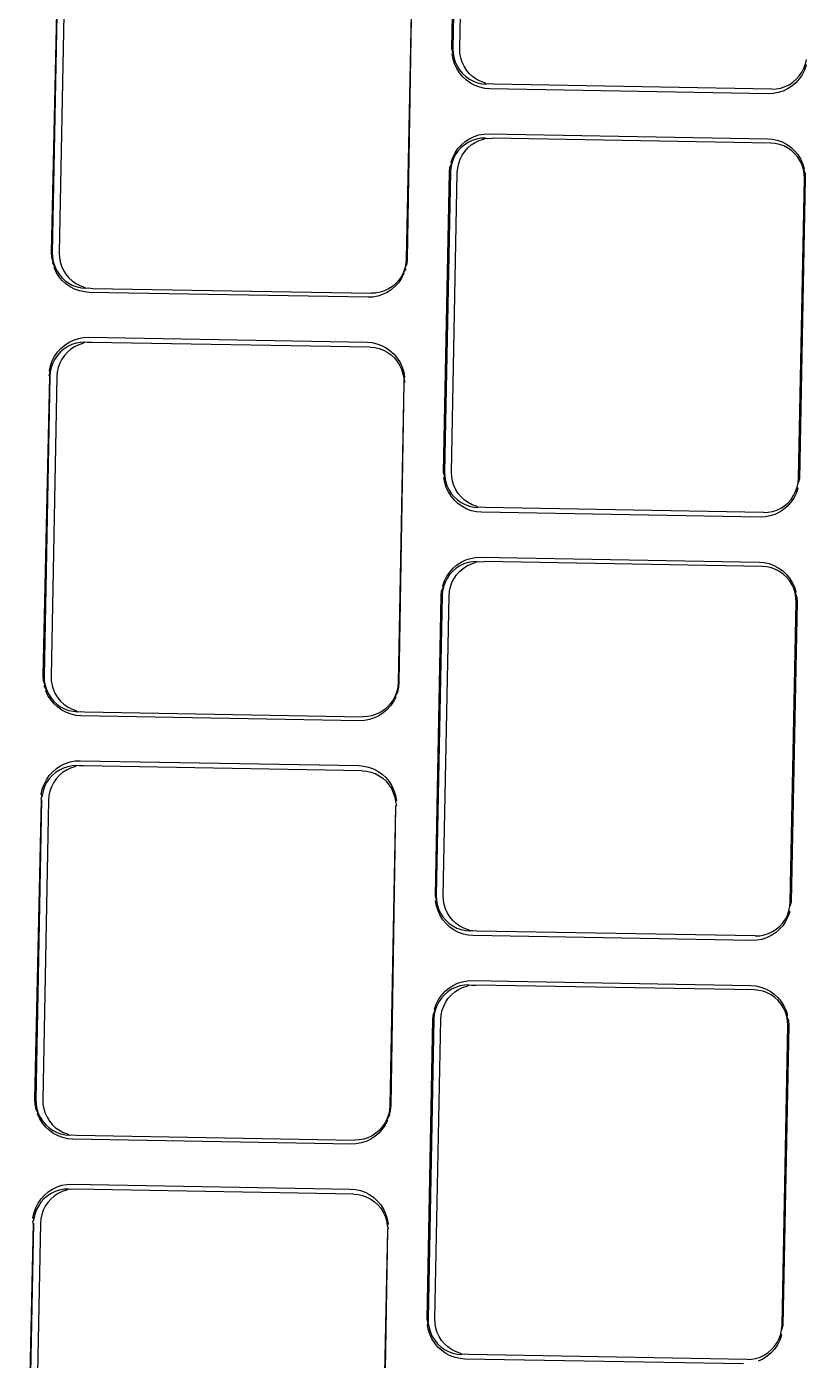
# Model space of a CAD drawing. Header units: millimetres. Extents: x 44692 to 333458, y -26854 to 14445.
# Drawn here: x 314040 to 314070.6, y -18815.2 to -18762.7 of the extents above; entities that cross this region are included whole.
import ezdxf

# ---------------------------------------------------------------- set-up
doc = ezdxf.new("R2010")
doc.units = ezdxf.units.MM
doc.header["$LTSCALE"] = 100
doc.layers.add('Muebles', color=112, linetype='Continuous')

msp = doc.modelspace()

# ---------------------------------------------------------------- linework, layer by layer
at = {"layer": 'Muebles'}
for p, q in [((314056.694, -18763.577), (314056.924, -18751.76)), ((314056.959, -18751.757), (314056.729, -18763.562)), ((314057.002, -18763.567), (314057.232, -18751.762)), ((314040.927, -18771.593), (314041.192, -18759.798)), ((314041.192, -18759.798), (314040.962, -18771.604)), ((314041.465, -18759.803), (314041.235, -18771.609)), ((314055.129, -18760.044), (314054.899, -18771.85)), ((314055.129, -18760.044), (314054.934, -18771.84)), ((314056.737, -18763.742), (314056.694, -18763.577)), ((314056.702, -18763.774), (314056.737, -18763.742)), ((314056.729, -18763.562), (314056.737, -18763.742)), ((314056.737, -18763.742), (314056.768, -18763.919)), ((314057.01, -18763.747), (314057.002, -18763.567)), ((314057.041, -18763.923), (314057.01, -18763.747)), ((314056.737, -18763.974), (314056.702, -18763.774)), ((314056.798, -18764.167), (314056.737, -18763.974)), ((314056.768, -18763.919), (314056.822, -18764.09)), ((314056.883, -18764.35), (314056.798, -18764.167)), ((314056.822, -18764.09), (314056.897, -18764.252)), ((314056.897, -18764.252), (314056.992, -18764.403)), ((314057.095, -18764.095), (314057.041, -18763.923)), ((314057.17, -18764.257), (314057.095, -18764.095)), ((314057.265, -18764.408), (314057.17, -18764.257)), ((314070.553, -18764.332), (314070.613, -18764.163)), ((314070.643, -18764.213), (314070.573, -18764.41)), ((314070.613, -18764.163), (314070.651, -18763.987)), ((314070.613, -18764.163), (314070.643, -18764.213)), ((314056.99, -18764.521), (314056.883, -18764.35)), ((314057.119, -18764.676), (314056.99, -18764.521)), ((314056.992, -18764.403), (314057.106, -18764.54)), ((314057.106, -18764.54), (314057.236, -18764.661)), ((314057.266, -18764.812), (314057.119, -18764.676)), ((314057.236, -18764.661), (314057.382, -18764.764)), ((314057.379, -18764.545), (314057.265, -18764.408)), ((314057.43, -18764.927), (314057.266, -18764.812)), ((314057.509, -18764.666), (314057.379, -18764.545)), ((314057.382, -18764.764), (314057.539, -18764.846)), ((314057.655, -18764.768), (314057.509, -18764.666)), ((314057.812, -18764.851), (314057.655, -18764.768)), ((314070.116, -18764.888), (314070.251, -18764.772)), ((314070.367, -18764.757), (314070.233, -18764.907)), ((314070.251, -18764.772), (314070.37, -18764.639)), ((314070.481, -18764.59), (314070.367, -18764.757)), ((314070.37, -18764.639), (314070.471, -18764.492)), ((314070.471, -18764.492), (314070.553, -18764.332)), ((314070.573, -18764.41), (314070.481, -18764.59)), ((314057.607, -18765.02), (314057.43, -18764.927)), ((314057.539, -18764.846), (314057.705, -18764.907)), ((314057.794, -18765.088), (314057.607, -18765.02)), ((314057.705, -18764.907), (314057.878, -18764.945)), ((314057.988, -18765.131), (314057.794, -18765.088)), ((314057.978, -18764.911), (314057.812, -18764.851)), ((314057.878, -18764.945), (314058.054, -18764.959)), ((314058.054, -18764.959), (314057.978, -18764.911)), ((314058.181, -18765.147), (314057.988, -18765.131)), ((314058.151, -18764.949), (314058.054, -18764.959)), ((314058.327, -18764.964), (314058.151, -18764.949)), ((314069.153, -18765.341), (314058.181, -18765.147)), ((314069.287, -18765.158), (314058.327, -18764.964)), ((314069.346, -18765.332), (314069.153, -18765.341)), ((314069.287, -18765.158), (314069.464, -18765.149)), ((314069.542, -18765.296), (314069.346, -18765.332)), ((314069.464, -18765.149), (314069.638, -18765.117)), ((314069.732, -18765.234), (314069.542, -18765.296)), ((314069.638, -18765.117), (314069.807, -18765.062)), ((314069.912, -18765.147), (314069.732, -18765.234)), ((314069.807, -18765.062), (314069.967, -18764.986)), ((314070.08, -18765.038), (314069.912, -18765.147)), ((314069.967, -18764.986), (314070.116, -18764.888)), ((314070.233, -18764.907), (314070.08, -18765.038)), ((314056.932, -18767.502), (314057.067, -18767.352)), ((314057.184, -18767.355), (314057.049, -18767.471)), ((314057.067, -18767.352), (314057.219, -18767.221)), ((314057.333, -18767.257), (314057.184, -18767.355)), ((314057.219, -18767.221), (314057.387, -18767.112)), ((314057.322, -18767.476), (314057.457, -18767.359)), ((314057.493, -18767.181), (314057.333, -18767.257)), ((314057.387, -18767.112), (314057.568, -18767.026)), ((314057.457, -18767.359), (314057.606, -18767.262)), ((314057.662, -18767.126), (314057.493, -18767.181)), ((314057.568, -18767.026), (314057.757, -18766.964)), ((314057.606, -18767.262), (314057.766, -18767.186)), ((314057.836, -18767.094), (314057.662, -18767.126)), ((314057.757, -18766.964), (314057.953, -18766.928)), ((314057.766, -18767.186), (314057.935, -18767.131)), ((314058.012, -18767.085), (314057.836, -18767.094)), ((314057.935, -18767.131), (314058.012, -18767.085)), ((314057.953, -18766.928), (314058.147, -18766.918)), ((314058.012, -18767.085), (314058.109, -18767.099)), ((314058.109, -18767.099), (314058.285, -18767.09)), ((314058.147, -18766.918), (314069.118, -18767.112)), ((314069.246, -18767.284), (314058.285, -18767.09)), ((314069.118, -18767.112), (314069.311, -18767.128)), ((314069.422, -18767.298), (314069.246, -18767.284)), ((314069.311, -18767.128), (314069.505, -18767.171)), ((314069.595, -18767.336), (314069.422, -18767.298)), ((314069.505, -18767.171), (314069.693, -18767.239)), ((314069.761, -18767.397), (314069.595, -18767.336)), ((314069.693, -18767.239), (314069.87, -18767.332)), ((314069.918, -18767.479), (314069.761, -18767.397)), ((314069.87, -18767.332), (314070.033, -18767.447)), ((314056.658, -18768.041), (314056.726, -18767.849)), ((314056.747, -18767.911), (314056.687, -18768.08)), ((314056.726, -18767.849), (314056.818, -18767.669)), ((314056.828, -18767.751), (314056.747, -18767.911)), ((314056.818, -18767.669), (314056.932, -18767.502)), ((314056.93, -18767.604), (314056.828, -18767.751)), ((314057.049, -18767.471), (314056.93, -18767.604)), ((314056.96, -18768.085), (314057.02, -18767.916)), ((314057.02, -18767.916), (314057.101, -18767.756)), ((314057.101, -18767.756), (314057.203, -18767.609)), ((314057.203, -18767.609), (314057.322, -18767.476)), ((314070.063, -18767.582), (314069.918, -18767.479)), ((314070.033, -18767.447), (314070.18, -18767.584)), ((314070.194, -18767.703), (314070.063, -18767.582)), ((314070.18, -18767.584), (314070.309, -18767.738)), ((314070.308, -18767.84), (314070.194, -18767.703)), ((314070.403, -18767.991), (314070.308, -18767.84)), ((314070.309, -18767.738), (314070.417, -18767.909)), ((314070.417, -18767.909), (314070.501, -18768.093)), ((314056.368, -18780.253), (314056.599, -18768.436)), ((314056.634, -18768.435), (314056.404, -18780.24)), ((314056.599, -18768.436), (314056.615, -18768.239)), ((314056.615, -18768.239), (314056.687, -18768.08)), ((314056.649, -18768.256), (314056.634, -18768.435)), ((314056.687, -18768.08), (314056.649, -18768.256)), ((314056.687, -18768.08), (314056.658, -18768.041)), ((314056.677, -18780.245), (314056.907, -18768.44)), ((314056.907, -18768.44), (314056.922, -18768.261)), ((314056.922, -18768.261), (314056.96, -18768.085)), ((314070.478, -18768.153), (314070.403, -18767.991)), ((314070.532, -18768.324), (314070.478, -18768.153)), ((314070.501, -18768.093), (314070.562, -18768.286)), ((314070.562, -18768.286), (314070.532, -18768.324)), ((314070.563, -18768.501), (314070.532, -18768.324)), ((314070.532, -18768.324), (314070.597, -18768.486)), ((314070.597, -18768.486), (314070.606, -18768.683)), ((314070.341, -18780.486), (314070.571, -18768.681)), ((314070.606, -18768.683), (314070.375, -18780.506)), ((314070.571, -18768.681), (314070.563, -18768.501)), ((314040.936, -18771.79), (314040.927, -18771.593)), ((314040.962, -18771.604), (314040.97, -18771.783)), ((314041.235, -18771.609), (314041.243, -18771.788)), ((314041.001, -18771.96), (314040.936, -18771.79)), ((314040.97, -18771.783), (314041.001, -18771.96)), ((314040.971, -18771.99), (314041.001, -18771.96)), ((314041.055, -18772.131), (314040.971, -18771.99)), ((314041.001, -18771.96), (314041.055, -18772.131)), ((314041.032, -18772.183), (314041.055, -18772.131)), ((314041.055, -18772.131), (314041.13, -18772.294)), ((314041.243, -18771.788), (314041.274, -18771.965)), ((314041.274, -18771.965), (314041.328, -18772.136)), ((314041.328, -18772.136), (314041.403, -18772.299)), ((314054.884, -18772.029), (314054.846, -18772.204)), ((314054.918, -18772.036), (314054.846, -18772.204)), ((314054.899, -18771.85), (314054.884, -18772.029)), ((314054.934, -18771.84), (314054.918, -18772.036)), ((314041.117, -18772.366), (314041.032, -18772.183)), ((314041.224, -18772.537), (314041.117, -18772.366)), ((314041.13, -18772.294), (314041.225, -18772.445)), ((314041.353, -18772.692), (314041.224, -18772.537)), ((314041.225, -18772.445), (314041.339, -18772.582)), ((314041.339, -18772.582), (314041.47, -18772.703)), ((314041.5, -18772.828), (314041.353, -18772.692)), ((314041.403, -18772.299), (314041.498, -18772.45)), ((314041.498, -18772.45), (314041.612, -18772.587)), ((314041.612, -18772.587), (314041.743, -18772.707)), ((314054.603, -18772.681), (314054.484, -18772.814)), ((314054.715, -18772.606), (314054.601, -18772.773)), ((314054.705, -18772.533), (314054.603, -18772.681)), ((314054.786, -18772.373), (314054.705, -18772.533)), ((314054.807, -18772.426), (314054.715, -18772.606)), ((314054.846, -18772.204), (314054.786, -18772.373)), ((314054.875, -18772.235), (314054.786, -18772.373)), ((314054.786, -18772.373), (314054.807, -18772.426)), ((314054.846, -18772.204), (314054.875, -18772.235)), ((314041.47, -18772.703), (314041.615, -18772.805)), ((314041.664, -18772.943), (314041.5, -18772.828)), ((314041.615, -18772.805), (314041.772, -18772.887)), ((314041.84, -18773.036), (314041.664, -18772.943)), ((314041.743, -18772.707), (314041.888, -18772.81)), ((314041.772, -18772.887), (314041.938, -18772.948)), ((314042.028, -18773.104), (314041.84, -18773.036)), ((314041.888, -18772.81), (314042.045, -18772.892)), ((314041.938, -18772.948), (314042.111, -18772.986)), ((314042.222, -18773.147), (314042.028, -18773.104)), ((314042.045, -18772.892), (314042.211, -18772.953)), ((314042.111, -18772.986), (314042.287, -18773.001)), ((314042.211, -18772.953), (314042.287, -18773.001)), ((314042.415, -18773.163), (314042.222, -18773.147)), ((314042.287, -18773.001), (314042.384, -18772.991)), ((314042.384, -18772.991), (314042.56, -18773.006)), ((314053.386, -18773.357), (314042.415, -18773.163)), ((314042.56, -18773.006), (314053.521, -18773.199)), ((314053.697, -18773.19), (314053.521, -18773.199)), ((314053.871, -18773.159), (314053.697, -18773.19)), ((314054.04, -18773.104), (314053.871, -18773.159)), ((314054.146, -18773.164), (314053.966, -18773.25)), ((314054.2, -18773.027), (314054.04, -18773.104)), ((314054.314, -18773.054), (314054.146, -18773.164)), ((314054.349, -18772.93), (314054.2, -18773.027)), ((314054.466, -18772.923), (314054.314, -18773.054)), ((314054.484, -18772.814), (314054.349, -18772.93)), ((314054.601, -18772.773), (314054.466, -18772.923)), ((314053.58, -18773.348), (314053.386, -18773.357)), ((314053.776, -18773.312), (314053.58, -18773.348)), ((314053.966, -18773.25), (314053.776, -18773.312)), ((314041.301, -18775.368), (314041.453, -18775.237)), ((314041.566, -18775.299), (314041.417, -18775.396)), ((314041.453, -18775.237), (314041.621, -18775.128)), ((314041.726, -18775.222), (314041.566, -18775.299)), ((314041.621, -18775.128), (314041.801, -18775.042)), ((314041.839, -18775.304), (314041.69, -18775.401)), ((314041.895, -18775.167), (314041.726, -18775.222)), ((314041.801, -18775.042), (314041.991, -18774.98)), ((314041.999, -18775.227), (314041.839, -18775.304)), ((314042.069, -18775.135), (314041.895, -18775.167)), ((314041.991, -18774.98), (314042.187, -18774.944)), ((314042.168, -18775.172), (314041.999, -18775.227)), ((314042.246, -18775.127), (314042.069, -18775.135)), ((314042.246, -18775.127), (314042.168, -18775.172)), ((314042.187, -18774.944), (314042.38, -18774.934)), ((314042.342, -18775.14), (314042.246, -18775.127)), ((314042.519, -18775.132), (314042.342, -18775.14)), ((314042.38, -18774.934), (314053.352, -18775.128)), ((314053.479, -18775.325), (314042.519, -18775.132)), ((314053.352, -18775.128), (314053.545, -18775.144)), ((314053.545, -18775.144), (314053.739, -18775.187)), ((314053.739, -18775.187), (314053.926, -18775.255)), ((314053.926, -18775.255), (314054.103, -18775.348)), ((314040.96, -18775.866), (314041.052, -18775.685)), ((314041.062, -18775.793), (314040.98, -18775.953)), ((314041.052, -18775.685), (314041.166, -18775.518)), ((314041.163, -18775.645), (314041.062, -18775.793)), ((314041.282, -18775.512), (314041.163, -18775.645)), ((314041.166, -18775.518), (314041.301, -18775.368)), ((314041.335, -18775.798), (314041.253, -18775.957)), ((314041.417, -18775.396), (314041.282, -18775.512)), ((314041.436, -18775.65), (314041.335, -18775.798)), ((314041.555, -18775.517), (314041.436, -18775.65)), ((314041.69, -18775.401), (314041.555, -18775.517)), ((314053.479, -18775.325), (314053.655, -18775.34)), ((314053.655, -18775.34), (314053.828, -18775.378)), ((314053.828, -18775.378), (314053.994, -18775.439)), ((314053.994, -18775.439), (314054.151, -18775.521)), ((314054.103, -18775.348), (314054.267, -18775.464)), ((314054.151, -18775.521), (314054.296, -18775.623)), ((314054.267, -18775.464), (314054.414, -18775.6)), ((314054.296, -18775.623), (314054.427, -18775.744)), ((314054.414, -18775.6), (314054.543, -18775.754)), ((314054.427, -18775.744), (314054.541, -18775.881)), ((314054.543, -18775.754), (314054.65, -18775.925)), ((314040.833, -18776.452), (314040.882, -18776.297)), ((314040.849, -18776.255), (314040.892, -18776.057)), ((314040.882, -18776.297), (314040.849, -18776.255)), ((314040.882, -18776.297), (314040.867, -18776.476)), ((314040.92, -18776.122), (314040.882, -18776.297)), ((314040.892, -18776.057), (314040.96, -18775.866)), ((314040.98, -18775.953), (314040.92, -18776.122)), ((314041.155, -18776.302), (314041.14, -18776.481)), ((314041.193, -18776.126), (314041.155, -18776.302)), ((314041.253, -18775.957), (314041.193, -18776.126)), ((314054.541, -18775.881), (314054.636, -18776.032)), ((314054.636, -18776.032), (314054.711, -18776.195)), ((314054.65, -18775.925), (314054.735, -18776.109)), ((314054.711, -18776.195), (314054.765, -18776.366)), ((314054.735, -18776.109), (314054.796, -18776.302)), ((314054.765, -18776.366), (314054.796, -18776.543)), ((314054.796, -18776.302), (314054.831, -18776.502)), ((314040.602, -18788.269), (314040.867, -18776.476)), ((314040.867, -18776.476), (314040.637, -18788.282)), ((314040.867, -18776.476), (314040.833, -18776.452)), ((314041.14, -18776.481), (314040.91, -18788.286)), ((314054.804, -18776.722), (314054.574, -18788.527)), ((314054.804, -18776.722), (314054.609, -18788.516)), ((314054.831, -18776.502), (314054.796, -18776.543)), ((314054.796, -18776.543), (314054.804, -18776.722)), ((314054.796, -18776.543), (314054.84, -18776.699)), ((314054.84, -18776.699), (314054.804, -18776.722)), ((314056.412, -18780.42), (314056.368, -18780.253)), ((314056.377, -18780.45), (314056.412, -18780.42)), ((314056.412, -18780.649), (314056.377, -18780.45)), ((314056.404, -18780.24), (314056.412, -18780.42)), ((314056.412, -18780.42), (314056.443, -18780.596)), ((314056.685, -18780.424), (314056.677, -18780.245)), ((314056.716, -18780.601), (314056.685, -18780.424)), ((314070.326, -18780.665), (314070.341, -18780.486)), ((314070.375, -18780.506), (314070.326, -18780.665)), ((314056.473, -18780.843), (314056.412, -18780.649)), ((314056.443, -18780.596), (314056.496, -18780.767)), ((314056.558, -18781.026), (314056.473, -18780.843)), ((314056.496, -18780.767), (314056.571, -18780.93)), ((314056.665, -18781.197), (314056.558, -18781.026)), ((314056.571, -18780.93), (314056.667, -18781.081)), ((314056.667, -18781.081), (314056.781, -18781.218)), ((314056.769, -18780.772), (314056.716, -18780.601)), ((314056.845, -18780.935), (314056.769, -18780.772)), ((314056.94, -18781.086), (314056.845, -18780.935)), ((314057.054, -18781.223), (314056.94, -18781.086)), ((314070.146, -18781.169), (314070.227, -18781.01)), ((314070.248, -18781.086), (314070.156, -18781.266)), ((314070.227, -18781.01), (314070.288, -18780.841)), ((314070.318, -18780.889), (314070.248, -18781.086)), ((314070.288, -18780.841), (314070.326, -18780.665)), ((314070.288, -18780.841), (314070.318, -18780.889)), ((314056.794, -18781.352), (314056.665, -18781.197)), ((314056.781, -18781.218), (314056.911, -18781.339)), ((314056.941, -18781.488), (314056.794, -18781.352)), ((314056.911, -18781.339), (314057.056, -18781.441)), ((314057.105, -18781.603), (314056.941, -18781.488)), ((314057.184, -18781.344), (314057.054, -18781.223)), ((314057.056, -18781.441), (314057.213, -18781.524)), ((314057.282, -18781.696), (314057.105, -18781.603)), ((314057.329, -18781.446), (314057.184, -18781.344)), ((314057.213, -18781.524), (314057.38, -18781.584)), ((314057.486, -18781.528), (314057.329, -18781.446)), ((314057.38, -18781.584), (314057.552, -18781.622)), ((314057.653, -18781.589), (314057.486, -18781.528)), ((314057.552, -18781.622), (314057.729, -18781.637)), ((314057.729, -18781.637), (314057.653, -18781.589)), ((314069.642, -18781.663), (314069.791, -18781.566)), ((314069.907, -18781.583), (314069.755, -18781.714)), ((314069.791, -18781.566), (314069.926, -18781.45)), ((314070.042, -18781.433), (314069.907, -18781.583)), ((314069.926, -18781.45), (314070.045, -18781.317)), ((314070.156, -18781.266), (314070.042, -18781.433)), ((314070.045, -18781.317), (314070.146, -18781.169)), ((314057.469, -18781.764), (314057.282, -18781.696)), ((314057.663, -18781.807), (314057.469, -18781.764)), ((314057.856, -18781.823), (314057.663, -18781.807)), ((314057.826, -18781.627), (314057.729, -18781.637)), ((314058.002, -18781.642), (314057.826, -18781.627)), ((314068.828, -18782.017), (314057.856, -18781.823)), ((314068.962, -18781.835), (314058.002, -18781.642)), ((314069.021, -18782.007), (314068.828, -18782.017)), ((314068.962, -18781.835), (314069.139, -18781.827)), ((314069.217, -18781.971), (314069.021, -18782.007)), ((314069.139, -18781.827), (314069.313, -18781.795)), ((314069.407, -18781.91), (314069.217, -18781.971)), ((314069.313, -18781.795), (314069.481, -18781.74)), ((314069.587, -18781.823), (314069.407, -18781.91)), ((314069.481, -18781.74), (314069.642, -18781.663)), ((314069.755, -18781.714), (314069.587, -18781.823)), ((314057.062, -18783.788), (314057.242, -18783.701)), ((314057.242, -18783.701), (314057.432, -18783.64)), ((314057.432, -18783.64), (314057.628, -18783.604)), ((314057.628, -18783.604), (314057.822, -18783.594)), ((314057.822, -18783.594), (314068.793, -18783.788)), ((314056.493, -18784.345), (314056.607, -18784.178)), ((314056.724, -18784.148), (314056.604, -18784.281)), ((314056.607, -18784.178), (314056.742, -18784.028)), ((314056.859, -18784.032), (314056.724, -18784.148)), ((314056.742, -18784.028), (314056.894, -18783.897)), ((314057.008, -18783.935), (314056.859, -18784.032)), ((314056.877, -18784.286), (314056.997, -18784.153)), ((314056.894, -18783.897), (314057.062, -18783.788)), ((314056.997, -18784.153), (314057.132, -18784.037)), ((314057.168, -18783.859), (314057.008, -18783.935)), ((314057.132, -18784.037), (314057.281, -18783.94)), ((314057.336, -18783.804), (314057.168, -18783.859)), ((314057.281, -18783.94), (314057.441, -18783.863)), ((314057.511, -18783.772), (314057.336, -18783.804)), ((314057.441, -18783.863), (314057.61, -18783.809)), ((314057.687, -18783.763), (314057.511, -18783.772)), ((314057.61, -18783.809), (314057.687, -18783.763)), ((314057.687, -18783.763), (314057.784, -18783.777)), ((314057.784, -18783.777), (314057.96, -18783.768)), ((314068.921, -18783.961), (314057.96, -18783.768)), ((314068.793, -18783.788), (314068.986, -18783.804)), ((314069.097, -18783.976), (314068.921, -18783.961)), ((314068.986, -18783.804), (314069.18, -18783.847)), ((314069.27, -18784.014), (314069.097, -18783.976)), ((314069.18, -18783.847), (314069.368, -18783.915)), ((314069.436, -18784.075), (314069.27, -18784.014)), ((314069.368, -18783.915), (314069.544, -18784.008)), ((314069.593, -18784.157), (314069.436, -18784.075)), ((314069.544, -18784.008), (314069.708, -18784.123)), ((314069.738, -18784.26), (314069.593, -18784.157)), ((314069.708, -18784.123), (314069.855, -18784.26)), ((314056.29, -18784.915), (314056.362, -18784.758)), ((314056.362, -18784.758), (314056.324, -18784.933)), ((314056.333, -18784.717), (314056.401, -18784.525)), ((314056.362, -18784.758), (314056.333, -18784.717)), ((314056.422, -18784.589), (314056.362, -18784.758)), ((314056.401, -18784.525), (314056.493, -18784.345)), ((314056.503, -18784.429), (314056.422, -18784.589)), ((314056.604, -18784.281), (314056.503, -18784.429)), ((314056.597, -18784.938), (314056.635, -18784.763)), ((314056.635, -18784.763), (314056.695, -18784.594)), ((314056.695, -18784.594), (314056.776, -18784.434)), ((314056.776, -18784.434), (314056.877, -18784.286)), ((314069.869, -18784.38), (314069.738, -18784.26)), ((314069.855, -18784.26), (314069.984, -18784.414)), ((314069.983, -18784.517), (314069.869, -18784.38)), ((314070.078, -18784.669), (314069.983, -18784.517)), ((314069.984, -18784.414), (314070.091, -18784.585)), ((314070.153, -18784.831), (314070.078, -18784.669)), ((314070.091, -18784.585), (314070.176, -18784.768)), ((314070.176, -18784.768), (314070.237, -18784.962)), ((314056.043, -18796.929), (314056.274, -18785.112)), ((314056.309, -18785.113), (314056.079, -18796.918)), ((314056.274, -18785.112), (314056.29, -18784.915)), ((314056.324, -18784.933), (314056.309, -18785.113)), ((314056.352, -18796.923), (314056.582, -18785.117)), ((314056.582, -18785.117), (314056.597, -18784.938)), ((314070.207, -18785.002), (314070.153, -18784.831)), ((314070.237, -18784.962), (314070.207, -18785.002)), ((314070.238, -18785.179), (314070.207, -18785.002)), ((314070.207, -18785.002), (314070.272, -18785.162)), ((314070.246, -18785.358), (314070.238, -18785.179)), ((314070.272, -18785.162), (314070.281, -18785.359)), ((314070.016, -18797.164), (314070.246, -18785.358)), ((314070.281, -18785.359), (314070.05, -18797.182)), ((314040.611, -18788.466), (314040.602, -18788.269)), ((314040.637, -18788.282), (314040.645, -18788.461)), ((314040.91, -18788.286), (314040.918, -18788.466)), ((314040.676, -18788.638), (314040.611, -18788.466)), ((314040.645, -18788.461), (314040.676, -18788.638)), ((314040.646, -18788.666), (314040.676, -18788.638)), ((314040.73, -18788.809), (314040.646, -18788.666)), ((314040.676, -18788.638), (314040.73, -18788.809)), ((314040.707, -18788.859), (314040.73, -18788.809)), ((314040.791, -18789.042), (314040.707, -18788.859)), ((314040.73, -18788.809), (314040.805, -18788.971)), ((314040.805, -18788.971), (314040.9, -18789.123)), ((314040.918, -18788.466), (314040.949, -18788.643)), ((314040.949, -18788.643), (314041.003, -18788.814)), ((314041.003, -18788.814), (314041.078, -18788.976)), ((314041.078, -18788.976), (314041.173, -18789.127)), ((314054.521, -18788.882), (314054.461, -18789.051)), ((314054.55, -18788.911), (314054.461, -18789.051)), ((314054.559, -18788.707), (314054.521, -18788.882)), ((314054.593, -18788.712), (314054.55, -18788.911)), ((314054.574, -18788.527), (314054.559, -18788.707)), ((314054.609, -18788.516), (314054.593, -18788.712)), ((314040.899, -18789.213), (314040.791, -18789.042)), ((314041.028, -18789.368), (314040.899, -18789.213)), ((314040.9, -18789.123), (314041.014, -18789.26)), ((314041.014, -18789.26), (314041.145, -18789.38)), ((314041.175, -18789.504), (314041.028, -18789.368)), ((314041.145, -18789.38), (314041.29, -18789.483)), ((314041.173, -18789.127), (314041.287, -18789.264)), ((314041.338, -18789.619), (314041.175, -18789.504)), ((314041.287, -18789.264), (314041.418, -18789.385)), ((314041.29, -18789.483), (314041.447, -18789.565)), ((314041.418, -18789.385), (314041.563, -18789.488)), ((314041.563, -18789.488), (314041.72, -18789.57)), ((314054.159, -18789.492), (314054.024, -18789.608)), ((314054.276, -18789.449), (314054.141, -18789.599)), ((314054.278, -18789.359), (314054.159, -18789.492)), ((314054.39, -18789.282), (314054.276, -18789.449)), ((314054.379, -18789.211), (314054.278, -18789.359)), ((314054.461, -18789.051), (314054.379, -18789.211)), ((314054.482, -18789.102), (314054.39, -18789.282)), ((314054.461, -18789.051), (314054.482, -18789.102)), ((314041.515, -18789.712), (314041.338, -18789.619)), ((314041.447, -18789.565), (314041.613, -18789.626)), ((314041.703, -18789.78), (314041.515, -18789.712)), ((314041.613, -18789.626), (314041.786, -18789.664)), ((314041.897, -18789.823), (314041.703, -18789.78)), ((314041.72, -18789.57), (314041.886, -18789.631)), ((314041.786, -18789.664), (314041.962, -18789.679)), ((314041.886, -18789.631), (314041.962, -18789.679)), ((314042.09, -18789.839), (314041.897, -18789.823)), ((314041.962, -18789.679), (314042.059, -18789.669)), ((314042.059, -18789.669), (314042.235, -18789.684)), ((314053.061, -18790.033), (314042.09, -18789.839)), ((314042.235, -18789.684), (314053.195, -18789.877)), ((314053.255, -18790.024), (314053.061, -18790.033)), ((314053.372, -18789.868), (314053.195, -18789.877)), ((314053.451, -18789.987), (314053.255, -18790.024)), ((314053.546, -18789.836), (314053.372, -18789.868)), ((314053.64, -18789.926), (314053.451, -18789.987)), ((314053.715, -18789.781), (314053.546, -18789.836)), ((314053.821, -18789.839), (314053.64, -18789.926)), ((314053.875, -18789.705), (314053.715, -18789.781)), ((314053.989, -18789.73), (314053.821, -18789.839)), ((314054.024, -18789.608), (314053.875, -18789.705)), ((314054.141, -18789.599), (314053.989, -18789.73)), ((314040.841, -18792.194), (314040.976, -18792.044)), ((314041.092, -18792.074), (314040.957, -18792.19)), ((314040.976, -18792.044), (314041.128, -18791.913)), ((314041.241, -18791.977), (314041.092, -18792.074)), ((314041.128, -18791.913), (314041.296, -18791.804)), ((314041.365, -18792.079), (314041.23, -18792.195)), ((314041.401, -18791.9), (314041.241, -18791.977)), ((314041.296, -18791.804), (314041.476, -18791.718)), ((314041.514, -18791.981), (314041.365, -18792.079)), ((314041.57, -18791.845), (314041.401, -18791.9)), ((314041.476, -18791.718), (314041.666, -18791.656)), ((314041.674, -18791.905), (314041.514, -18791.981)), ((314041.744, -18791.813), (314041.57, -18791.845)), ((314041.666, -18791.656), (314041.862, -18791.62)), ((314041.843, -18791.85), (314041.674, -18791.905)), ((314041.921, -18791.805), (314041.744, -18791.813)), ((314041.921, -18791.805), (314041.843, -18791.85)), ((314041.862, -18791.62), (314042.055, -18791.61)), ((314042.017, -18791.818), (314041.921, -18791.805)), ((314042.194, -18791.809), (314042.017, -18791.818)), ((314042.055, -18791.61), (314053.027, -18791.804)), ((314053.154, -18792.003), (314042.194, -18791.809)), ((314053.027, -18791.804), (314053.22, -18791.82)), ((314053.154, -18792.003), (314053.33, -18792.018)), ((314053.22, -18791.82), (314053.414, -18791.863)), ((314053.33, -18792.018), (314053.503, -18792.056)), ((314053.414, -18791.863), (314053.601, -18791.931)), ((314053.503, -18792.056), (314053.669, -18792.116)), ((314053.601, -18791.931), (314053.778, -18792.024)), ((314053.669, -18792.116), (314053.826, -18792.199)), ((314053.778, -18792.024), (314053.942, -18792.139)), ((314040.567, -18792.733), (314040.635, -18792.541)), ((314040.655, -18792.63), (314040.595, -18792.799)), ((314040.635, -18792.541), (314040.727, -18792.361)), ((314040.737, -18792.471), (314040.655, -18792.63)), ((314040.727, -18792.361), (314040.841, -18792.194)), ((314040.838, -18792.323), (314040.737, -18792.471)), ((314040.957, -18792.19), (314040.838, -18792.323)), ((314040.928, -18792.635), (314040.868, -18792.804)), ((314041.01, -18792.475), (314040.928, -18792.635)), ((314041.111, -18792.328), (314041.01, -18792.475)), ((314041.23, -18792.195), (314041.111, -18792.328)), ((314053.826, -18792.199), (314053.971, -18792.301)), ((314053.942, -18792.139), (314054.089, -18792.276)), ((314053.971, -18792.301), (314054.102, -18792.422)), ((314054.089, -18792.276), (314054.218, -18792.43)), ((314054.102, -18792.422), (314054.216, -18792.559)), ((314054.216, -18792.559), (314054.311, -18792.71)), ((314054.218, -18792.43), (314054.325, -18792.601)), ((314054.325, -18792.601), (314054.41, -18792.784)), ((314040.277, -18804.945), (314040.542, -18793.154)), ((314040.542, -18793.154), (314040.312, -18804.959)), ((314040.557, -18792.975), (314040.508, -18793.128)), ((314040.508, -18793.128), (314040.542, -18793.154)), ((314040.524, -18792.931), (314040.567, -18792.733)), ((314040.557, -18792.975), (314040.524, -18792.931)), ((314040.595, -18792.799), (314040.557, -18792.975)), ((314040.815, -18793.159), (314040.585, -18804.964)), ((314040.83, -18792.98), (314040.815, -18793.159)), ((314040.868, -18792.804), (314040.83, -18792.98)), ((314054.311, -18792.71), (314054.386, -18792.873)), ((314054.386, -18792.873), (314054.44, -18793.044)), ((314054.41, -18792.784), (314054.471, -18792.978)), ((314054.44, -18793.044), (314054.471, -18793.22)), ((314054.471, -18792.978), (314054.506, -18793.178)), ((314054.506, -18793.178), (314054.471, -18793.22)), ((314054.479, -18793.4), (314054.249, -18805.205)), ((314054.479, -18793.4), (314054.284, -18805.192)), ((314054.471, -18793.22), (314054.514, -18793.375)), ((314054.514, -18793.375), (314054.479, -18793.4)), ((314056.087, -18797.097), (314056.043, -18796.929)), ((314056.052, -18797.126), (314056.087, -18797.097)), ((314056.087, -18797.325), (314056.052, -18797.126)), ((314056.079, -18796.918), (314056.087, -18797.097)), ((314056.087, -18797.097), (314056.118, -18797.274)), ((314056.148, -18797.519), (314056.087, -18797.325)), ((314056.118, -18797.274), (314056.171, -18797.445)), ((314056.36, -18797.102), (314056.352, -18796.923)), ((314056.391, -18797.279), (314056.36, -18797.102)), ((314056.444, -18797.45), (314056.391, -18797.279)), ((314069.963, -18797.518), (314070, -18797.343)), ((314070, -18797.343), (314070.016, -18797.164)), ((314070.05, -18797.182), (314070, -18797.343)), ((314056.233, -18797.702), (314056.148, -18797.519)), ((314056.171, -18797.445), (314056.246, -18797.608)), ((314056.34, -18797.873), (314056.233, -18797.702)), ((314056.246, -18797.608), (314056.342, -18797.759)), ((314056.469, -18798.028), (314056.34, -18797.873)), ((314056.342, -18797.759), (314056.456, -18797.896)), ((314056.519, -18797.613), (314056.444, -18797.45)), ((314056.456, -18797.896), (314056.586, -18798.017)), ((314056.615, -18797.764), (314056.519, -18797.613)), ((314056.729, -18797.901), (314056.615, -18797.764)), ((314056.859, -18798.022), (314056.729, -18797.901)), ((314069.72, -18797.995), (314069.821, -18797.847)), ((314069.821, -18797.847), (314069.902, -18797.687)), ((314069.923, -18797.762), (314069.831, -18797.942)), ((314069.902, -18797.687), (314069.963, -18797.518)), ((314069.993, -18797.565), (314069.923, -18797.762)), ((314069.963, -18797.518), (314069.993, -18797.565)), ((314056.616, -18798.164), (314056.469, -18798.028)), ((314056.586, -18798.017), (314056.731, -18798.119)), ((314056.78, -18798.279), (314056.616, -18798.164)), ((314056.731, -18798.119), (314056.888, -18798.201)), ((314056.957, -18798.372), (314056.78, -18798.279)), ((314057.004, -18798.124), (314056.859, -18798.022)), ((314056.888, -18798.201), (314057.055, -18798.262)), ((314057.144, -18798.44), (314056.957, -18798.372)), ((314057.161, -18798.206), (314057.004, -18798.124)), ((314057.055, -18798.262), (314057.227, -18798.3)), ((314057.328, -18798.267), (314057.161, -18798.206)), ((314057.227, -18798.3), (314057.404, -18798.315)), ((314057.404, -18798.315), (314057.328, -18798.267)), ((314057.5, -18798.305), (314057.404, -18798.315)), ((314057.677, -18798.32), (314057.5, -18798.305)), ((314068.637, -18798.513), (314057.677, -18798.32)), ((314068.988, -18798.473), (314069.156, -18798.418)), ((314069.156, -18798.418), (314069.316, -18798.341)), ((314069.43, -18798.39), (314069.262, -18798.499)), ((314069.316, -18798.341), (314069.465, -18798.244)), ((314069.582, -18798.259), (314069.43, -18798.39)), ((314069.465, -18798.244), (314069.601, -18798.128)), ((314069.717, -18798.109), (314069.582, -18798.259)), ((314069.601, -18798.128), (314069.72, -18797.995)), ((314069.831, -18797.942), (314069.717, -18798.109)), ((314057.338, -18798.483), (314057.144, -18798.44)), ((314057.531, -18798.499), (314057.338, -18798.483)), ((314068.503, -18798.693), (314057.531, -18798.499)), ((314068.696, -18798.683), (314068.503, -18798.693)), ((314068.637, -18798.513), (314068.814, -18798.505)), ((314068.892, -18798.647), (314068.696, -18798.683)), ((314068.814, -18798.505), (314068.988, -18798.473)), ((314069.082, -18798.586), (314068.892, -18798.647)), ((314069.262, -18798.499), (314069.082, -18798.586)), ((314056.569, -18800.573), (314056.737, -18800.464)), ((314056.737, -18800.464), (314056.917, -18800.377)), ((314057.011, -18800.482), (314056.843, -18800.536)), ((314056.917, -18800.377), (314057.107, -18800.316)), ((314057.186, -18800.45), (314057.011, -18800.482)), ((314057.107, -18800.316), (314057.303, -18800.28)), ((314057.116, -18800.541), (314057.284, -18800.486)), ((314057.362, -18800.441), (314057.186, -18800.45)), ((314057.284, -18800.486), (314057.362, -18800.441)), ((314057.303, -18800.28), (314057.497, -18800.27)), ((314057.362, -18800.441), (314057.459, -18800.454)), ((314057.459, -18800.454), (314057.635, -18800.446)), ((314057.497, -18800.27), (314068.468, -18800.464)), ((314068.596, -18800.639), (314057.635, -18800.446)), ((314068.468, -18800.464), (314068.661, -18800.48)), ((314068.661, -18800.48), (314068.855, -18800.523)), ((314068.855, -18800.523), (314069.043, -18800.591)), ((314056.076, -18801.201), (314056.168, -18801.021)), ((314056.168, -18801.021), (314056.282, -18800.854)), ((314056.279, -18800.959), (314056.178, -18801.107)), ((314056.399, -18800.826), (314056.279, -18800.959)), ((314056.282, -18800.854), (314056.417, -18800.704)), ((314056.534, -18800.71), (314056.399, -18800.826)), ((314056.417, -18800.704), (314056.569, -18800.573)), ((314056.451, -18801.112), (314056.552, -18800.964)), ((314056.683, -18800.613), (314056.534, -18800.71)), ((314056.552, -18800.964), (314056.672, -18800.831)), ((314056.672, -18800.831), (314056.807, -18800.715)), ((314056.843, -18800.536), (314056.683, -18800.613)), ((314056.807, -18800.715), (314056.956, -18800.618)), ((314056.956, -18800.618), (314057.116, -18800.541)), ((314068.772, -18800.654), (314068.596, -18800.639)), ((314068.945, -18800.692), (314068.772, -18800.654)), ((314069.111, -18800.753), (314068.945, -18800.692)), ((314069.043, -18800.591), (314069.219, -18800.684)), ((314069.268, -18800.835), (314069.111, -18800.753)), ((314069.219, -18800.684), (314069.383, -18800.799)), ((314069.413, -18800.937), (314069.268, -18800.835)), ((314069.383, -18800.799), (314069.53, -18800.936)), ((314069.544, -18801.058), (314069.413, -18800.937)), ((314069.53, -18800.936), (314069.659, -18801.09)), ((314069.658, -18801.195), (314069.544, -18801.058)), ((314055.965, -18801.591), (314056.037, -18801.436)), ((314056.037, -18801.436), (314055.999, -18801.611)), ((314056.008, -18801.392), (314056.076, -18801.201)), ((314056.037, -18801.436), (314056.008, -18801.392)), ((314056.097, -18801.267), (314056.037, -18801.436)), ((314056.178, -18801.107), (314056.097, -18801.267)), ((314056.272, -18801.616), (314056.31, -18801.44)), ((314056.31, -18801.44), (314056.37, -18801.271)), ((314056.37, -18801.271), (314056.451, -18801.112)), ((314069.753, -18801.346), (314069.658, -18801.195)), ((314069.659, -18801.09), (314069.766, -18801.261)), ((314069.828, -18801.509), (314069.753, -18801.346)), ((314069.766, -18801.261), (314069.851, -18801.444)), ((314069.881, -18801.68), (314069.828, -18801.509)), ((314069.851, -18801.444), (314069.912, -18801.638)), ((314055.718, -18813.605), (314055.949, -18801.787)), ((314055.984, -18801.79), (314055.754, -18813.596)), ((314055.949, -18801.787), (314055.965, -18801.591)), ((314055.999, -18801.611), (314055.984, -18801.79)), ((314056.027, -18813.6), (314056.257, -18801.795)), ((314056.257, -18801.795), (314056.272, -18801.616)), ((314069.69, -18813.842), (314069.921, -18802.036)), ((314069.956, -18802.035), (314069.725, -18813.858)), ((314069.912, -18801.638), (314069.881, -18801.68)), ((314069.912, -18801.857), (314069.881, -18801.68)), ((314069.881, -18801.68), (314069.947, -18801.838)), ((314069.921, -18802.036), (314069.912, -18801.857)), ((314069.947, -18801.838), (314069.956, -18802.035)), ((314040.286, -18805.142), (314040.277, -18804.945)), ((314040.321, -18805.341), (314040.286, -18805.142)), ((314040.312, -18804.959), (314040.32, -18805.139)), ((314040.32, -18805.139), (314040.351, -18805.316)), ((314040.585, -18804.964), (314040.593, -18805.144)), ((314040.593, -18805.144), (314040.624, -18805.32)), ((314054.249, -18805.205), (314054.234, -18805.384)), ((314054.284, -18805.192), (314054.268, -18805.388)), ((314040.405, -18805.487), (314040.321, -18805.341)), ((314040.351, -18805.316), (314040.405, -18805.487)), ((314040.382, -18805.535), (314040.405, -18805.487)), ((314040.466, -18805.718), (314040.382, -18805.535)), ((314040.405, -18805.487), (314040.48, -18805.649)), ((314040.574, -18805.889), (314040.466, -18805.718)), ((314040.48, -18805.649), (314040.575, -18805.8)), ((314040.624, -18805.32), (314040.678, -18805.492)), ((314040.678, -18805.492), (314040.753, -18805.654)), ((314040.753, -18805.654), (314040.848, -18805.805)), ((314054.136, -18805.729), (314054.054, -18805.889)), ((314054.157, -18805.778), (314054.065, -18805.958)), ((314054.196, -18805.56), (314054.136, -18805.729)), ((314054.225, -18805.587), (314054.136, -18805.729)), ((314054.136, -18805.729), (314054.157, -18805.778)), ((314054.234, -18805.384), (314054.196, -18805.56)), ((314054.268, -18805.388), (314054.225, -18805.587)), ((314040.703, -18806.044), (314040.574, -18805.889)), ((314040.575, -18805.8), (314040.689, -18805.937)), ((314040.689, -18805.937), (314040.82, -18806.058)), ((314040.85, -18806.18), (314040.703, -18806.044)), ((314040.82, -18806.058), (314040.965, -18806.161)), ((314040.848, -18805.805), (314040.962, -18805.942)), ((314041.013, -18806.295), (314040.85, -18806.18)), ((314040.962, -18805.942), (314041.093, -18806.063)), ((314040.965, -18806.161), (314041.122, -18806.243)), ((314041.19, -18806.388), (314041.013, -18806.295)), ((314041.093, -18806.063), (314041.238, -18806.165)), ((314041.122, -18806.243), (314041.288, -18806.304)), ((314041.238, -18806.165), (314041.395, -18806.248)), ((314041.288, -18806.304), (314041.461, -18806.342)), ((314041.395, -18806.248), (314041.561, -18806.308)), ((314041.561, -18806.308), (314041.637, -18806.356)), ((314053.699, -18806.285), (314053.55, -18806.383)), ((314053.816, -18806.275), (314053.664, -18806.406)), ((314053.834, -18806.169), (314053.699, -18806.285)), ((314053.951, -18806.125), (314053.816, -18806.275)), ((314053.953, -18806.036), (314053.834, -18806.169)), ((314054.065, -18805.958), (314053.951, -18806.125)), ((314054.054, -18805.889), (314053.953, -18806.036)), ((314041.378, -18806.456), (314041.19, -18806.388)), ((314041.572, -18806.499), (314041.378, -18806.456)), ((314041.461, -18806.342), (314041.637, -18806.356)), ((314041.765, -18806.515), (314041.572, -18806.499)), ((314041.637, -18806.356), (314041.734, -18806.346)), ((314041.734, -18806.346), (314041.91, -18806.361)), ((314052.736, -18806.709), (314041.765, -18806.515)), ((314041.91, -18806.361), (314052.87, -18806.555)), ((314052.93, -18806.699), (314052.736, -18806.709)), ((314053.047, -18806.546), (314052.87, -18806.555)), ((314053.126, -18806.663), (314052.93, -18806.699)), ((314053.221, -18806.514), (314053.047, -18806.546)), ((314053.315, -18806.602), (314053.126, -18806.663)), ((314053.39, -18806.459), (314053.221, -18806.514)), ((314053.496, -18806.515), (314053.315, -18806.602)), ((314053.55, -18806.383), (314053.39, -18806.459)), ((314053.664, -18806.406), (314053.496, -18806.515)), ((314040.971, -18808.48), (314041.151, -18808.393)), ((314041.151, -18808.393), (314041.341, -18808.332)), ((314041.341, -18808.332), (314041.537, -18808.296)), ((314041.537, -18808.296), (314041.73, -18808.286)), ((314041.73, -18808.286), (314052.702, -18808.48)), ((314040.402, -18809.037), (314040.516, -18808.87)), ((314040.632, -18808.868), (314040.513, -18809.001)), ((314040.516, -18808.87), (314040.65, -18808.72)), ((314040.767, -18808.752), (314040.632, -18808.868)), ((314040.65, -18808.72), (314040.803, -18808.589)), ((314040.916, -18808.654), (314040.767, -18808.752)), ((314040.905, -18808.873), (314040.786, -18809.006)), ((314040.803, -18808.589), (314040.971, -18808.48)), ((314041.04, -18808.756), (314040.905, -18808.873)), ((314041.076, -18808.578), (314040.916, -18808.654)), ((314041.189, -18808.659), (314041.04, -18808.756)), ((314041.245, -18808.523), (314041.076, -18808.578)), ((314041.349, -18808.583), (314041.189, -18808.659)), ((314041.419, -18808.491), (314041.245, -18808.523)), ((314041.518, -18808.528), (314041.349, -18808.583)), ((314041.595, -18808.482), (314041.419, -18808.491)), ((314041.595, -18808.482), (314041.518, -18808.528)), ((314041.692, -18808.496), (314041.595, -18808.482)), ((314041.869, -18808.487), (314041.692, -18808.496)), ((314052.829, -18808.681), (314041.869, -18808.487)), ((314052.702, -18808.48), (314052.895, -18808.496)), ((314052.829, -18808.681), (314053.005, -18808.695)), ((314052.895, -18808.496), (314053.089, -18808.539)), ((314053.005, -18808.695), (314053.178, -18808.734)), ((314053.089, -18808.539), (314053.276, -18808.607)), ((314053.178, -18808.734), (314053.344, -18808.794)), ((314053.276, -18808.607), (314053.453, -18808.7)), ((314053.344, -18808.794), (314053.501, -18808.876)), ((314053.453, -18808.7), (314053.617, -18808.815)), ((314053.501, -18808.876), (314053.646, -18808.979)), ((314053.617, -18808.815), (314053.764, -18808.952)), ((314040.199, -18809.607), (314040.242, -18809.408)), ((314040.242, -18809.408), (314040.31, -18809.217)), ((314040.33, -18809.308), (314040.27, -18809.477)), ((314040.31, -18809.217), (314040.402, -18809.037)), ((314040.411, -18809.148), (314040.33, -18809.308)), ((314040.513, -18809.001), (314040.411, -18809.148)), ((314040.603, -18809.313), (314040.543, -18809.482)), ((314040.685, -18809.153), (314040.603, -18809.313)), ((314040.786, -18809.006), (314040.685, -18809.153)), ((314053.646, -18808.979), (314053.777, -18809.1)), ((314053.764, -18808.952), (314053.893, -18809.106)), ((314053.777, -18809.1), (314053.891, -18809.237)), ((314053.891, -18809.237), (314053.986, -18809.388)), ((314053.893, -18809.106), (314054, -18809.277)), ((314053.986, -18809.388), (314054.061, -18809.55)), ((314054, -18809.277), (314054.085, -18809.46)), ((314054.085, -18809.46), (314054.145, -18809.654)), ((314039.952, -18821.621), (314040.217, -18809.832)), ((314040.217, -18809.832), (314039.987, -18821.637)), ((314040.232, -18809.653), (314040.183, -18809.803)), ((314040.183, -18809.803), (314040.217, -18809.832)), ((314040.232, -18809.653), (314040.199, -18809.607)), ((314040.27, -18809.477), (314040.232, -18809.653)), ((314040.49, -18809.837), (314040.26, -18821.642)), ((314040.505, -18809.658), (314040.49, -18809.837)), ((314040.543, -18809.482), (314040.505, -18809.658)), ((314054.061, -18809.55), (314054.115, -18809.721)), ((314054.115, -18809.721), (314054.146, -18809.898)), ((314054.145, -18809.654), (314054.181, -18809.854)), ((314054.181, -18809.854), (314054.146, -18809.898)), ((314054.146, -18809.898), (314054.189, -18810.051)), ((314054.154, -18810.078), (314053.924, -18821.883)), ((314054.154, -18810.078), (314053.959, -18821.868)), ((314054.189, -18810.051), (314054.154, -18810.078)), ((314055.762, -18813.775), (314055.718, -18813.605)), ((314055.754, -18813.596), (314055.762, -18813.775)), ((314056.035, -18813.78), (314056.027, -18813.6)), ((314055.727, -18813.802), (314055.762, -18813.775)), ((314055.762, -18814.001), (314055.727, -18813.802)), ((314055.762, -18813.775), (314055.793, -18813.952)), ((314055.823, -18814.195), (314055.762, -18814.001)), ((314055.793, -18813.952), (314055.846, -18814.123)), ((314055.846, -18814.123), (314055.921, -18814.285)), ((314056.066, -18813.957), (314056.035, -18813.78)), ((314056.119, -18814.128), (314056.066, -18813.957)), ((314056.194, -18814.29), (314056.119, -18814.128)), ((314069.637, -18814.196), (314069.675, -18814.021)), ((314069.675, -18814.021), (314069.69, -18813.842)), ((314069.725, -18813.858), (314069.675, -18814.021)), ((314055.908, -18814.378), (314055.823, -18814.195)), ((314056.015, -18814.549), (314055.908, -18814.378)), ((314055.921, -18814.285), (314056.017, -18814.437)), ((314056.144, -18814.704), (314056.015, -18814.549)), ((314056.017, -18814.437), (314056.131, -18814.574)), ((314056.131, -18814.574), (314056.261, -18814.694)), ((314056.291, -18814.84), (314056.144, -18814.704)), ((314056.29, -18814.441), (314056.194, -18814.29)), ((314056.261, -18814.694), (314056.406, -18814.797)), ((314056.404, -18814.579), (314056.29, -18814.441)), ((314056.534, -18814.699), (314056.404, -18814.579)), ((314056.679, -18814.802), (314056.534, -18814.699)), ((314069.276, -18814.806), (314069.395, -18814.673)), ((314069.506, -18814.618), (314069.392, -18814.785)), ((314069.395, -18814.673), (314069.496, -18814.525)), ((314069.496, -18814.525), (314069.577, -18814.365)), ((314069.598, -18814.438), (314069.506, -18814.618)), ((314069.577, -18814.365), (314069.637, -18814.196)), ((314069.668, -18814.241), (314069.598, -18814.438)), ((314069.637, -18814.196), (314069.668, -18814.241)), ((314056.455, -18814.955), (314056.291, -18814.84)), ((314056.406, -18814.797), (314056.563, -18814.879)), ((314056.631, -18815.048), (314056.455, -18814.955)), ((314056.563, -18814.879), (314056.73, -18814.94)), ((314056.819, -18815.116), (314056.631, -18815.048)), ((314056.836, -18814.884), (314056.679, -18814.802)), ((314056.73, -18814.94), (314056.902, -18814.978)), ((314057.013, -18815.159), (314056.819, -18815.116)), ((314057.003, -18814.945), (314056.836, -18814.884)), ((314056.902, -18814.978), (314057.079, -18814.993)), ((314057.079, -18814.993), (314057.003, -18814.945)), ((314057.206, -18815.175), (314057.013, -18815.159)), ((314057.175, -18814.983), (314057.079, -18814.993)), ((314057.352, -18814.998), (314057.175, -18814.983)), ((314068.178, -18815.369), (314057.206, -18815.175)), ((314068.312, -18815.191), (314057.352, -18814.998)), ((314068.312, -18815.191), (314068.489, -18815.182)), ((314068.489, -18815.182), (314068.663, -18815.15)), ((314068.663, -18815.15), (314068.831, -18815.096)), ((314068.937, -18815.175), (314068.757, -18815.262)), ((314068.831, -18815.096), (314068.991, -18815.019)), ((314069.105, -18815.066), (314068.937, -18815.175)), ((314068.991, -18815.019), (314069.14, -18814.922)), ((314069.257, -18814.935), (314069.105, -18815.066)), ((314069.14, -18814.922), (314069.276, -18814.806)), ((314069.392, -18814.785), (314069.257, -18814.935))]:
    msp.add_line(p, q, dxfattribs=at)

doc.saveas('drawing.dxf')
